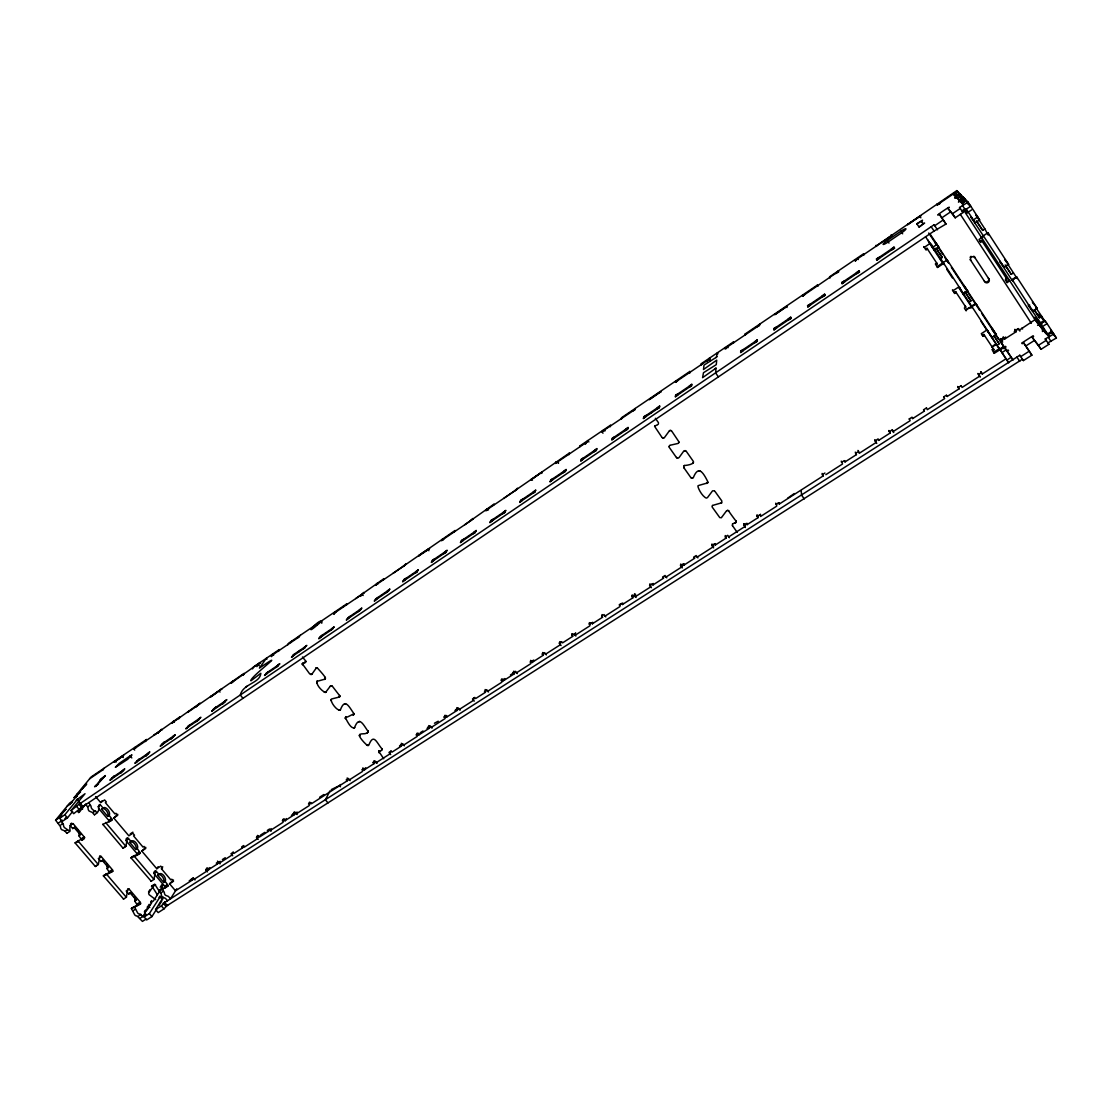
<?xml version="1.0" encoding="UTF-8"?>
<svg xmlns="http://www.w3.org/2000/svg" width="1112" height="1112" viewBox="0 0 1112 1112"><rect width="100%" height="100%" fill="white"/><g stroke="black" fill="none" stroke-linecap="round" stroke-linejoin="round"><path stroke-width="1.5" d="M757.953 517.705L757.063 515.12L757.953 517.705L747.056 524.683L747.056 523.293M744.498 524.475L744.484 526.796L728.541 536.999M745.346 527.533L743.636 523.738L745.36 526.129M743.344 350.488L740.689 352.615L740.717 350.975L743.344 349.515M735.963 520.875C738.034 523.988 726.789 508.921 728.749 510.7M735.143 523.085L735.991 522.306L732.697 523.835M737.2 532.384L732.433 525.573M727.776 510.311L727.067 510.603L728.11 510.533M759.566 324.231L759.51 325.469L756.966 326.9M713.598 547.855L711.875 545.478L714.404 543.851L715.266 545.047L726.025 538.152L725.219 535.539M721.507 517.553L726.511 510.853M759.51 324.273L759.468 325.204L725.01 348.529M81.899 840.06L78.799 835.668A4.74 2.766 55.5 0 0 78.91 832.221M720.854 517.831L721.215 517.553M721.007 503.347L721.632 502.832L712.764 505.376M719.825 517.678L712.139 506.989M715.266 545.047L715.35 543.615M712.861 544.755L712.709 547.146L696.988 557.223M714.251 490.851L712.57 490.809L707.329 497.801M721.618 502.999L721.827 500.956L714.794 491.143M711.875 545.478L711.972 544.046L713.682 546.423M817.667 286.159L817.57 285.464A1.585 1.529 -32.8 0 0 817.389 285.075L745.179 333.975L745.096 334.934A1.543 1.501 -20.7 0 0 745.401 335.24M706.315 498.106L705.105 497.467C700.407 494.089 696.751 485.193 698.253 485.596M706.773 483.498L707.399 482.983L698.85 485.402M707.857 482.08L707.621 482.872L707.579 481.26C702.2 470.418 697.947 466.178 693.304 477.687M717.963 353.755L717.323 352.851L716.42 357.23L704.007 365.097L703.507 369.504L716.712 360.135L716.281 364.653L703.479 372.715L702.575 377.677L715.989 368.169L715.683 373.048L718.38 376.898M682.281 567.912L680.558 565.549L683.046 563.951L683.908 565.132L694.527 558.335L694.652 556.876M700.504 471.377L698.6 470.71M733.308 342.913L733.392 342.107M733.531 342.982L733.6 342.343A1.529 1.487 -16.9 0 0 733.406 341.954L701.352 363.652L701.172 364.666A1.515 1.487 -7.2 0 0 701.477 364.986L701.63 364.138M683.908 565.132L684.075 563.659M691.08 477.687L693.082 477.771M684.533 465.455C682.407 465.719 692.428 465.191 693.471 462.439M681.642 564.771L681.364 567.217L665.838 577.17M691.358 478.049L692.067 478.077M693.54 461.744L693.082 463.176M680.558 565.549L680.725 564.076L682.448 566.439M727.971 347.722L727.582 346.791M693.262 461.258L686.173 451.166M685.298 450.582L684.227 450.819L686.146 451.319M690.83 477.59L683.755 467.554M683.658 451.236L678.959 457.699M651.368 587.692L649.644 585.357L652.105 583.786L652.966 584.954L663.447 578.24L663.655 576.753M123.752 847.594L125.976 846.121L127.407 837.878L131.244 841.409A4.74 2.669 56.7 0 1 135.873 842.687A4.74 2.669 56.7 0 1 137.276 848.525L140.334 853.112L133.954 855.851L154.04 879.453L155.388 870.835L159.155 874.31A4.726 2.641 57.9 0 1 163.686 875.478A4.726 2.641 57.9 0 1 165.132 881.357L168.218 885.513L165.521 887.723M688.995 387.351L691.525 385.947L691.775 384.182L689.148 386.281M302.464 664.795L302.492 663.669M678.042 458.227L676.499 457.449L677.361 458.047M316.976 681.378C315.891 685.59 324.44 693.499 326.108 692.22M316.711 682.462L317.156 681.142L316.725 681.865M678.07 443.438L670.147 445.245M325.079 679.154L325.246 677.264L325.274 678.918M330.973 700.032L331.015 699.74M339.827 696.056C338.979 699.184 339.799 693.346 339.716 696.279M652.966 584.954L653.203 583.452M99.482 856.379L101.039 856.309L112.799 870.237L112.785 871.252L106.335 873.962L126.379 897.342L127.783 888.78L128.936 888.933L140.473 902.471L140.585 903.75L138.027 905.39M368.322 745.568C367.836 746.736 360.288 738.882 359.343 735.81C359.398 732.071 366.057 735.518 368.114 731.877M650.84 584.509L650.437 587.039L635.119 596.838L635.577 594.294M649.644 585.357L649.894 583.856M709.998 358.884L709.484 358.147L709.289 359.176L675.637 381.972L675.874 380.916L676.499 381.833M710.137 360.705L709.484 358.147M382.097 749.446C382.445 747.014 381.694 752.393 379.067 751.128M669.16 446.19L669.827 445.384M669.077 447.024L669.09 446.524M678.014 394.788L675.373 396.901L675.679 395.094L678.195 393.717M676.471 457.602L669.354 447.51M707.19 361.789L706.773 361.094M671.189 430.539L669.48 430.678L664.267 437.822M669.48 430.678L670.494 430.358M99.955 856.031L98.356 864.385L95.34 866.484L75.088 842.882L78.521 841.548M662.293 437.6L663.6 438.114L662.029 437.489L654.593 426.355M636.078 597.491L634.354 595.17L634.632 593.641M632.77 597.895L632.2 595.198L632.77 597.895L622.442 604.511L621.58 603.357L619.148 604.914M88.724 802.642L91.087 806.228A2.752 1.571 55.3 0 0 92.087 809.036C104.139 820.197 94.311 795.9 103.027 808.16A4.768 2.697 55.6 0 1 107.767 809.564A4.768 2.697 55.6 0 1 109.129 815.36L112.215 819.349L110.283 821.337M383.696 758.731L378.831 751.406M622.442 604.511L622.748 602.968M658.499 422.741L655.371 418.307M657.442 424.756L654.634 426.16M620.44 603.997L619.912 606.582L604.803 616.27M689.843 372.715L690.01 371.853A1.501 1.473 -2.8 0 0 689.815 371.477L621.58 417.695L621.205 418.821A1.487 1.432 15 0 0 621.511 419.127M98.301 864.497L78.021 840.922L84.79 837.67L73.003 823.533C65.344 826.397 75.505 835.446 64.496 827.634A2.738 1.612 55.2 0 1 63.523 824.84L61.174 821.268M689.815 371.477L689.607 372.506A1.515 1.473 -2.4 0 1 689.801 372.881M654.676 426.007L654.815 425.701M266.95 659.11L266.31 658.332L259.43 668.048C292.136 645.863 248.991 677.694 250.909 680.85L260.792 673.302C260.333 683.185 242.861 683.658 240.317 695.042L242.986 698.336M656.844 409.147L659.333 407.784L659.708 405.936L657.081 408.034M651.437 412.816L651.674 411.704M678.098 380.304L675.54 382.32L675.86 380.929M589.443 622.609L589.054 624.193L591.445 622.664L592.307 623.818L602.509 617.285L602.009 614.561M646.03 416.486L643.389 418.585L643.848 416.694L646.28 415.36M151.149 881.149L130.98 857.797L133.384 856.184M736.227 521.681L735.991 522.473M592.307 623.818L592.696 622.233M590.43 623.234L589.791 625.875L574.876 635.425L575.585 632.756M123.529 899.01L103.402 875.881L105.779 874.282M660.25 392.383L661.223 391.452L649.213 399.681L660.389 391.841M572.638 636.411L572.207 633.673L572.638 636.411L562.575 642.861L561.713 641.721L559.35 643.236L561.073 645.516M122.987 848.136L102.804 824.326M625.152 430.636L627.571 429.315L628.085 427.397L625.472 429.482M560.823 642.208L560.059 644.918L545.339 654.342M559.35 643.236L559.809 641.624M614.477 437.878L611.85 439.977L612.434 438.017L614.811 436.71M94.548 814.721L97.536 812.663M543.156 655.302L543.657 653.647L542.795 652.522L542.308 654.162L543.156 655.302L533.232 661.668L532.37 660.542L530.035 662.029M635.188 408.479L634.73 409.953L632.422 411.218M67.054 833.152L69.875 831.415M533.232 661.668L533.746 660.014M531.592 660.945L530.716 663.711L516.19 673.01M593.891 451.847L596.24 450.555L596.894 448.553L594.281 450.638M514.064 673.942L514.634 672.26L513.772 671.148L513.202 672.816L514.064 673.942L504.264 680.224L503.402 679.112L501.095 680.586L501.693 678.89L503.402 681.114M583.355 458.992L580.742 461.077L581.451 459.034L583.772 457.769M504.264 680.224L504.848 678.528M502.749 679.446L501.762 682.268L487.417 691.442M610.127 426.174L610.391 425.409M610.516 425.979L610.655 425.59A1.473 1.432 17.4 0 0 610.46 425.229L580.158 445.759L579.686 446.941M717.018 356.577L715.947 357.591M604.58 430.219L602.12 432.026L602.982 433.207M604.65 430.024L604.942 430.997M602.329 431.387L634.841 409.577M602.12 432.026L602.676 430.497M474.24 701.102L472.53 698.892L474.796 697.433L475.658 698.544L485.346 692.345L485.972 690.621L485.11 689.523M563.047 472.753L565.341 471.516L566.119 469.431L563.52 471.502M474.268 697.697L473.17 700.574L459.006 709.637M585.301 444.3L587.803 440.574L588.873 441.95M552.65 479.8L550.051 481.885L550.885 479.772L553.15 478.535M443.91 717.157L446.565 715.53L447.427 716.628L456.99 710.498L457.671 708.761L456.823 707.663M444.327 716.976L445.05 715.211L446.76 717.393M446.134 715.725L444.939 718.658L430.969 727.609M569.441 453.515A1.46 1.404 22.6 0 0 569.247 453.14L568.746 454.349A1.46 1.404 22.6 0 1 568.941 454.711M302.367 663.878L305.48 662.196M532.62 493.394L534.858 492.185L535.748 490.031L533.162 492.102M434.431 723.231L438.253 721.215M428.982 728.443L429.746 726.664L428.885 725.58L428.134 727.345L428.982 728.443L419.544 734.49L418.696 733.406L416.166 734.935M556.681 462.953L556.042 462.092C554.012 466.011 557.918 460.132 558.488 462.592M339.785 696.348L339.368 697.071M522.376 500.344L519.777 502.415L520.722 500.233L522.932 499.038M555.986 462.119L555.458 463.343L587.358 441.742M418.376 733.517L417.07 736.505L403.267 745.346M416.472 734.823L417.264 733.03L418.974 735.199M390.687 754.589L388.978 752.449L391.16 751.045L392.022 752.115L401.349 746.152L402.155 744.345L401.307 743.261M540.905 473.198L541.961 472.183L530.591 479.967L531.605 479.063L532.453 480.217M502.61 513.758L504.792 512.576L505.793 510.352L503.222 512.41M165.146 887.96L164.729 886.278L153.637 873.198M390.951 751.1L389.561 754.131L375.925 762.86M305.55 662.168L305.87 661.39L305.077 662.585M531.258 479.717L541.238 472.544L541.822 473.434M492.491 520.611L489.905 522.668L490.976 520.416L493.13 519.262M381.75 750.225L382.208 749.21M159.489 891.588L154.693 884.137L148.605 893.117L149.064 894.646L155.708 899.65M378.956 752.81L378.97 751.142M379.623 750.864L378.858 751.364M374.049 763.638L374.925 761.803L374.063 760.733L373.187 762.568L374.049 763.638L364.847 769.532L363.985 768.462L361.831 769.851M964.368 202.064L962.311 203.496L964.368 202.064L962.992 200.633L960.893 202.009L962.853 204.525M378.664 751.921L379.164 750.906M960.851 202.078L963.034 200.646M364.847 769.532L365.737 767.683M517.483 488.196L514.634 490.976M363.874 768.448L362.387 771.533L348.918 780.151M679.084 442.34L678.389 443.285M381.972 748.849C376.746 743.024 373.702 732.461 368.795 745.207M472.989 533.843L475.116 532.704L476.242 530.41L473.67 532.467M957.112 194.572C956.278 195.754 954.096 196.81 953.874 194.475C955.291 191.778 959.308 195.059 954.999 195.962M366.585 745.082L368.128 745.415M310.637 802.669L311.485 803.712L347.083 780.902L348.014 779.039L347.166 777.983M86.597 783.974C70.82 799.973 91.976 779.582 85.124 785.016M707.788 482.413L707.385 483.15M368.044 731.821L367.863 730.723L367.697 732.599M367.447 732.78L368.128 731.293M712.097 506.155L712.486 505.418M462.995 540.613L460.424 542.656L461.605 540.335L463.704 539.223M95.368 866.443L97.634 864.802M359.315 735.505L359.774 734.504L359.732 736.144M493.464 505.321L494.131 504.014L464.691 524.794M329.972 790.882L325.399 799.764L327.984 802.947M367.752 730.945C363.012 724.134 359.051 715.447 354.506 727.776M358.537 722.063L359.746 721.382M109.866 873.17L106.905 868.486A4.712 2.738 56.8 0 0 106.585 864.177M345.484 718.686C344.247 713.848 349.752 729.597 354.353 727.707M353.936 728.012L354.714 727.582M658.54 423.672L657.79 424.617M443.757 553.665L445.829 552.553L447.066 550.204L444.508 552.247M309.539 802.113L308.524 804.018L310.721 802.53L309.039 805.7L295.917 814.109L297.057 811.982M353.574 714.891C356.994 711.138 345.067 719.339 346.054 716.726M353.046 715.183L354.005 713.57M433.902 560.337L431.331 562.394L432.624 560.003L434.681 558.905M469.75 521.375L472.711 518.526L473.225 519.207M294.166 814.804L295.208 812.886L294.36 811.843L293.318 813.762L294.166 814.804L285.297 820.489L284.45 819.447L282.365 820.781L283.435 818.863L285.131 820.92M345.206 718.13L345.888 716.628M285.297 820.489L286.354 818.557M109.171 822.074L108.781 820.406L98.481 808.271M353.616 713.223C348.862 706.384 344.873 697.627 340.341 710.054C337.131 711.332 329.833 701.575 331.445 699.031L339.243 697.043M284.63 819.252L282.865 822.463L269.896 830.775L271.106 828.621M344.359 704.285L345.582 703.618M146.951 908.782C139.097 920.263 153.845 902.04 147.688 907.628M338.826 710.137L340.341 710.054M454.335 531.814L455.086 530.466L393.022 573.333M732.447 523.933L732.433 525.754M414.915 573.222L416.93 572.152L418.279 569.733L415.721 571.763M258.22 839.407L256.524 837.35L258.582 836.029L259.43 837.058L268.187 831.456L269.285 829.51M405.185 579.811L402.627 581.854L404.031 579.408L406.019 578.351M444.008 538.806L441.533 540.752L442.534 538.972L443.215 539.779M256.524 837.35L257.636 835.39M258.86 835.765L256.997 839.032L244.195 847.233M331.279 700.907L331.126 700.129M233.02 852.417L233.881 853.432L242.527 847.886L243.681 845.912M428.37 548.98L428.857 550.746M82.58 809.175A4.67 2.683 55.1 0 0 81.565 807.673L83.108 805.713M330.32 686.215L332.238 686.09L339.41 695.403M325.524 692.47L330.445 686.007L331.96 685.909M386.434 592.529L389.867 589.012L387.31 591.042M324.899 692.428L325.955 692.164M324.078 691.9L325.024 692.22M419.238 555.166L418.821 555.861C442.34 540.668 420.1 553.526 418.863 555.833M207.471 871.905L205.776 869.876L207.777 868.597L208.625 869.612L217.174 864.121L218.369 862.134L217.521 861.119M220.12 861.286L218.8 863.51L231.449 855.392L233.395 852.098L230.99 853.71L232.7 855.753M376.843 599.034L374.285 601.078L377.746 597.533M317.031 681.35L324.968 679.14M324.551 679.46L325.552 678.139M208.625 869.612L209.834 867.596M205.776 869.876L206.985 867.874L208.681 869.89M208.236 868.222L206.22 871.558L193.71 879.578M406.047 563.687L403.058 566.536M316.823 682.768L316.809 681.948M358.342 611.586L361.817 608.042L359.273 610.057M173.486 880.078L169.552 883.79L175.515 890.809L192.126 880.176L193.377 878.146L189.235 880.815M317.323 667.812C316.545 667.283 324.287 675.206 325.121 677.472M348.862 618.008L346.318 620.037L349.821 616.465M155.611 909.588L161.393 905.891L165.132 901.832L164.701 902.527L167.273 905.543L167.703 904.848L163.964 908.907L158.182 912.604L155.611 909.588L163.269 897.245M315.766 668.451L316.378 667.867L311.985 674.08M302.45 663.975L309.748 673.969L311.916 674.094M176.794 888.78L170.497 898.816L168.412 896.425L165.382 895.229A2.71 1.515 58.3 0 1 164.354 892.394L162.018 888.849L168.12 886.056M311.207 674.539L312.125 673.886L310.901 674.553M383.001 580.116L383.904 578.671L355.729 598.59M378.136 583.411L375.675 585.343L376.912 583.411L377.538 584.231M162.602 899.775L160.086 896.814L149.356 913.577L144.087 916.955L145.88 914.147L143.476 916.107L146.659 919.958L151.927 916.594L157.265 908.184M159.044 905.376L161.713 901.179M330.598 630.407L334.128 626.82L331.598 628.836M147.118 907.197L150.037 905.335L151.579 902.944L150.732 901.957L151.607 900.595M163.408 884.596L161.921 886.889L161.101 885.916L160.253 887.237M162.032 887.584L153.414 900.956L150.843 902.61M304.785 662.696L305.842 661.056M145.338 910.297L144.435 911.687L145.297 912.688L142.809 916.524L139.904 913.939A2.697 1.557 58.4 0 1 137.679 912.994L134.357 906.655L140.585 903.75M148.299 905.71L149.189 904.334L150.037 905.335M360.608 596.38L363.582 592.446L364.083 593.099M302.325 664.17L303.312 662.863L302.478 663.614M321.243 636.745L318.713 638.761L322.271 635.174M148.535 891.907L150.064 889.572M169.552 883.79L173.514 881.246L171.804 879.244L170.817 879.87L161.448 868.806L162.755 866.818M346.749 604.594L346.875 603.76L288.772 643.111L287.674 644.668L288.328 644.418M145.783 847.372L141.794 851.055L156.778 868.722L158.099 866.721M303.215 648.977L306.787 645.377L304.271 647.379M345.901 605.234L346.875 603.76M298.586 652.105L299.656 650.506M342.774 607.36L343.761 605.873M293.971 655.232L291.455 657.248L295.055 653.62M334.073 614.338L334.99 611.808L334.003 613.296L362.623 593.919M336.088 611.878L333.656 613.81M321.438 621.399C296.64 643.5 323.94 613.073 321.743 623.234M276.165 667.311L279.807 663.683L277.291 665.685M316.572 625.097L317.101 624.332M312.25 628.03L312.764 627.265M267.061 673.497L264.531 675.498L268.187 671.856M300.379 635.258L297.224 638.191M290.705 642.611L291.803 641.068M279.487 649.867L278.375 651.423M271.564 656.65L272.649 654.037L273.608 655.274M273.552 654.217L271.147 656.122M223.109 703.298L222.706 703.868L226.834 699.615L224.332 701.602M167.509 900.734L165.438 898.343L162.394 897.134A2.71 1.529 58.3 0 1 161.365 894.312L159.044 890.768L161.435 889.183M214.227 709.331L211.725 711.305L215.881 707.051L215.464 707.621M256.844 666.616L259.958 662.627L260.5 663.238M260 662.613L231.588 682.643M279.293 649.533L253.425 667.047L252.549 668.91M197.074 720.951L196.643 721.535L200.841 717.254L198.353 719.228M244.306 673.691L243.125 675.29M65.858 809.244L60.882 814.596L65.858 809.244L64.496 810.134M146.033 919.096L142.433 921.389L136.957 915.829A2.697 1.571 58.4 0 1 134.733 914.884L131.411 908.546L133.787 906.975M188.303 726.9L185.801 728.888L190.027 724.593L189.596 725.163M232.783 681.03L231.226 683.157L233.617 681.267M141.794 851.055L145.741 848.47L144.018 846.441L143.031 847.094L133.551 835.904L134.538 835.251L132.814 833.222L128.867 835.821L113.73 817.973L117.789 814.332M171.359 738.396L170.914 738.98L175.182 734.671L172.694 736.63M219.773 690.246L219.147 691.066L220.037 692.067M340.592 784.53L339.702 785.419M162.699 744.275L160.211 746.235L164.493 741.912L164.048 742.51M210.905 696.64C238.941 676.152 204.469 702.228 211.433 695.89M199.924 703.298L196.268 706.815L196.685 706.273M199.882 703.326L172.235 722.828M145.964 755.618L145.505 756.216L149.828 751.865L147.354 753.825M244.112 673.358L187.608 712.417L188.97 711.291M137.401 761.414L134.927 763.388L139.264 759.023L138.805 759.621M179.435 718.018L179.894 716.865L178.782 718.852M95.562 796.567L100.678 802.586L102.137 800.723M173.569 721.132L171.818 723.37L174.195 721.507M245.891 687.16L246.933 686.201M120.888 772.631L120.402 773.229L124.78 768.865L122.32 770.811M112.423 778.358L109.949 780.318L114.355 775.94L113.869 776.537M158.238 733.35L158.279 732.28M157.821 732.85L161.532 729.291L162.046 729.903M179.894 716.865L153.942 735.213L155.346 734.059M78.132 811.496L79.494 811.885L85.888 803.906M79.855 802.6L77.256 799.542L76.283 800.209L85.026 793.718L71.043 810.565L73.698 813.678L83.456 805.908L78.104 811.968A4.67 2.683 55.1 0 0 78.73 812.622M145.491 741.259L146.436 739.522L145.269 741.537M95.549 786.114L101.998 778.122M102.971 777.469L105.376 775.564L96.035 786.059M77.256 799.542L64.816 814.776L59.575 818.335L61.66 815.777L59.186 817.737L62.216 821.421L67.471 817.876L72.627 811.51M71.043 810.565L80.815 802.808L80.3 803.434L82.955 806.547L934.066 231.06L931.189 226.723L934.094 224.763L934.775 225.68L943.282 219.926L945.978 224.054L934.066 231.06M134.691 750.086L133.843 749.085L135.664 746.819L136.331 747.542M64.899 818.793L65.942 817.528M62.341 820.183L58.241 823.255M116.19 761.956L115.356 760.956L114.605 761.859L123.627 755.437L114.216 762.026L123.154 755.673M69.681 804.601L79.647 792.439M66.942 833.388L64.802 830.942L61.563 829.608A2.724 1.612 55.2 0 1 60.59 826.814L55.6 820.169L69.5 803.267L72.377 801.307L70.445 803.086M76.561 796.414L74.143 797.61L91.087 777.01L146.436 739.522M102.457 770.338L104.347 768.031M683.936 465.664L683.741 467.721M102.624 824.465L112.131 820.1M83.317 787.977L81.815 789.075M1045.864 331.724L1047.351 334.364L1048.213 334.156M794.274 493.547L787.671 498.176M775.606 313.82L774.661 314.724L787.352 306.05L775.551 314.196M908.448 223.859L907.545 224.749L921 215.589L908.421 223.985M953.776 194.683L955.861 193.252M130.104 755.91L119.151 763.43L115.342 767.322L127.671 759.315L131.953 754.909L130.104 755.91L131.8 757.925M887.251 240.484L900.901 231.199A5.532 0.876 -34.3 0 1 905.932 228.822A5.532 0.876 -34.3 0 1 901.804 232.686L888.071 242.027A5.504 0.862 -34.4 0 1 883.109 244.348A5.504 0.862 -34.4 0 1 887.251 240.484L888.974 243.083M76.797 794.385L80.606 791.8L78.66 793.634M104.903 776.162L100.08 779.971L101.039 779.317M916.955 223.985L922.529 220.19L921.431 221.58M956.459 197.491L954.666 198.061L960.323 194.211L962.936 198.228L959.934 195.17M74.143 797.61L77.27 795.928M964.368 200.021L961.352 195.267L957.335 198.534M958.391 197.811L961.602 195.642M96.522 784.905L94.576 786.782L98.468 784.127M922.904 223.623L924.628 223.109L918.985 226.931M973.473 210.335L968.079 202.092L963.159 197.088L958.85 200.021L961.268 198.951M70.681 803.364L71.654 802.711L66.789 806.561M942.726 219.259L939.404 214.282C931.467 218.661 954.861 202.787 947.98 208.458L955.222 217.813L963.061 212.517L959.559 207.499L968.079 202.092M959.503 200.688L958.447 202.078L964.215 198.158L967.76 203.607M111.895 777.886L124.308 769.462M136.804 760.983L149.369 752.463M162.018 743.886L174.737 735.254M187.539 726.567L200.424 717.824M213.393 709.025L226.431 700.185M266.06 673.302L279.432 664.225M292.901 655.093L306.439 645.905M320.075 636.648L333.795 627.349M347.611 617.98L361.511 608.542M375.495 599.062L389.575 589.513M403.753 579.894L418.015 570.22M432.373 560.476L446.815 550.676M461.369 540.807L476.019 530.869M490.753 520.861L505.599 510.797M520.541 500.664L535.581 490.462M550.718 480.189L565.966 469.848M581.312 459.437L596.755 448.956M612.323 438.406L627.974 427.772M643.751 417.07L659.638 406.297M675.623 395.455L691.72 384.53M740.703 351.309L757.272 340.063M773.938 328.763L790.729 317.365M807.646 305.897L824.687 294.332M841.84 282.698L859.117 270.98M876.52 259.165L894.062 247.267M569.247 453.14L504.028 498.162A1.446 1.362 27.2 0 0 504.32 498.468M829.927 277.249L830.038 277.944A1.598 1.529 -34.2 0 1 829.747 277.611L829.608 276.791L863.551 253.8L863.774 254.565A1.612 1.543 -36.7 0 1 863.968 254.968M876.214 245.919L956.848 190.611L961.811 198.047M89.613 778.775L102.902 769.782M133.843 749.085L160.17 731.001M271.495 655.621L299.309 636.787M375.967 584.87L405.185 565.091M441.742 540.335L471.961 519.874M486.041 510.338L516.871 489.461M706.759 361.178L709.275 359.482M727.54 347.111L725.01 348.82L725.177 347.528L725.997 348.779M835.724 273.566L838.434 272.037L838.17 270.994M858.214 259.569L857.755 258.804L855.114 260.75L854.906 259.972M110.435 779.707L122.876 771.269M135.4 762.79L147.993 754.242M160.656 745.652L173.402 737.006M186.232 728.304L199.145 719.547M212.142 710.735L225.208 701.88M264.92 674.942L278.32 665.852M291.817 656.705L305.383 647.504M319.047 638.232L332.808 628.905M346.638 619.523L360.566 610.071M374.591 600.563L388.7 591M402.905 581.367L417.208 571.665M431.595 561.907L446.079 552.08M460.66 542.197L475.338 532.245M490.114 522.223L504.987 512.132M519.971 501.971L535.039 491.754M550.218 481.454L565.494 471.099M580.881 460.66L596.38 450.151M611.975 439.587L627.668 428.926M643.487 418.209L659.402 407.409M675.443 396.539L691.581 385.586M740.689 352.282L757.286 341.023M774.008 329.694L790.854 318.268M807.812 306.773L824.895 295.18M842.09 283.518L859.423 271.759M876.881 259.93L894.451 248.004M60.965 814.415L62.425 813.428M941.711 217.896L950.26 212.1M55.6 820.169L59.186 817.737M80.3 803.434L931.189 226.723M947.98 208.458L952.511 213.671L960.351 208.361L959.559 207.499M963.061 212.517L962.269 211.641L970.776 206.248L966.87 202.245M81.565 807.673L82.997 806.7M331.348 789.576L339.494 785.586L340.453 786.768M78.771 812.372L79.494 811.885M60.84 824.923L63.036 823.436M85.749 804.643L87.612 806.839L89.85 805.338M973.667 210.613L979.644 219.884L975.238 222.845L968.274 212.142L971.568 209.904M100.678 802.586L104.611 799.931L106.363 801.988L105.376 802.655L114.953 813.956L115.94 813.289L117.677 815.346L113.73 817.973M925.531 236.717L929.993 243.486L924.28 247.337L923.808 246.6L926.06 250.019L927.491 249.06L926.991 248.323L925.573 249.283M70.529 823.881L71.627 823.144M971.666 306.592L975.988 303.743L996.366 334.698L992.043 337.492L931.078 243.931M70.098 825.493L72.641 823.77M97.814 806.812L100.4 805.074M935.025 242.875L935.248 241.818L929.966 233.84M65.08 831.22L67.276 829.747M93.352 812.205L95.576 810.704M933.705 246.628L936.943 244.445L934.844 241.401L938.82 247.295L934.511 250.228L933.941 249.477M974.446 219.203L977.754 216.979M70.959 826.508L72.711 828.551L74.17 827.564A4.74 2.766 55.5 0 1 74.907 827.036M109.129 815.36L107.655 816.347L101.553 809.161L103.027 808.16M78.799 835.668L80.259 834.695A4.74 2.766 55.5 0 0 80.662 833.764M940.154 258.887L942.295 257.442L936.082 248.004M976.948 221.802L982.702 230.392L984.884 228.933L988.095 234.98M935.303 264.003L936.721 263.058L937.235 263.836L935.817 264.781L937.583 267.464L943.282 263.655L942.754 262.877L943.879 264.517L942.976 263.169M1001.912 340.828L1002.788 339.924L1001.62 340.328M75.088 842.882L78.201 840.769M81.774 838.462L84.331 836.766M108.781 820.406L111.367 818.682M962.644 292.984L963.437 294.221L967.787 291.288L947.146 259.944L937.068 266.671L937.583 267.464M983.175 235.939L987.956 232.672L1008.57 264.392L1004.15 267.283L970.957 217.062L975.224 222.831M81.774 840.366L84.331 838.67M947.632 262.001L947.132 259.916M983.091 236.759L979.046 239.455L980.742 242.055L982.132 241.123L981.59 240.387L980.2 241.304L980.742 242.055M130.257 833.889L132.884 832.165M958.683 287.007L952.984 290.774L952.428 289.926L954.735 293.429L956.153 292.484L955.597 291.636L954.179 292.581L954.735 293.429M126.198 838.712L126.949 838.226M959.851 288.759L959.851 287.591M99.371 857.699L101.206 856.49M126.059 840.06L128.644 838.351M963.756 286.507L963.617 285.103L967.787 291.288M98.287 858.422L100.872 861.439L102.332 860.479A4.712 2.738 56.8 0 1 102.721 860.09M137.276 848.525L135.803 849.498L129.756 842.382L131.244 841.409M964.452 293.29L967.69 291.149M1005.165 266.435L1008.57 264.392M122.904 848.303L125.878 846.343L105.598 822.491M106.905 868.486L108.364 867.527A4.712 2.738 56.8 0 0 108.629 866.999M968.774 302.297L970.915 300.893L964.785 291.58M1005.846 266.268L1011.294 274.372L1013.477 272.926L1017.216 278.584L1016.743 276.985L1013.435 279.154M955.597 291.636L965.786 307.079L964.354 308.01L966.106 310.651C967.162 306.912 974.473 308.622 971.652 306.551L974.89 304.424M109.476 871.502L112.034 869.82M125.684 840.311L136.901 853.516L139.5 851.82M971.401 306.286L975.154 303.826M1013.407 281.086L1011.739 279.835L1015.562 277.319M103.402 875.881L106.335 873.962M130.98 857.797L133.954 855.851M110.964 872.447L112.785 871.252M137.679 854.947L140.265 853.251M1005.915 278.473L1006.86 279.084L1005.373 279.849M1006.541 281.725L1009.223 279.974M1006.694 281.934L1007.138 282.559L1009.835 280.808M156.778 868.722L160.726 866.151L162.435 868.166L161.448 868.806M154.179 871.669L154.929 871.182M988.221 331.793L988.262 330.681M983.828 334.42L982.41 335.337L983.05 336.297L984.467 335.379L983.828 334.42L993.975 349.766L992.557 350.683L994.281 353.296L1003.358 347.653M127.282 890.295L129.103 889.1M153.998 872.962L156.597 871.28M992.126 329.597L1005.012 347.986L1003.941 348.681M1032.617 311.04L1037.135 308.344L1016.771 277.013L1012.365 279.904L1032.728 311.179C1032.103 307.871 1025.139 304.368 1029.795 305.188M126.184 891.004L128.742 893.992L130.201 893.047A4.684 2.71 58 0 1 130.507 892.7M165.132 881.357L163.659 882.302L157.682 875.269L159.155 874.31M123.432 899.247L126.476 897.106M151.051 881.385L154.123 879.217M151.454 886.194L153.97 884.568M153.081 886.278L155.583 884.652M131.577 908.393L137.666 905.627L134.705 900.97L136.178 900.025A4.684 2.71 58 0 0 136.387 899.58M990.987 335.977L997.047 345.179L999.188 343.789L993.989 335.907M1034.883 310.971L1039.539 317.782L1041.722 316.378L1045.377 321.924L1045.183 320.756L1041.888 322.883M991.89 349.696L993.308 348.779L993.975 349.766M161.393 885.124L162.811 884.207M1042.722 329.68L1034.535 317.281L1038.441 320.909M137.262 903.945L139.82 902.305M164.729 886.278L167.328 884.61M997.047 345.179L999.632 349.099L1003.385 346.694M1040.498 322.814L1044.307 320.367M131.411 908.546L134.357 906.655M159.044 890.768L162.018 888.849M1010.447 356.048L1004.47 347L1000.147 349.78L1000.731 350.753L999.799 349.349M1043.904 329.958L1039.512 325.051L1037.579 325.343M1028.697 305.883L1041.624 324.454M133.218 910.658L135.428 909.241M160.851 892.908L163.089 891.463M1001.981 352.573L1005.234 350.488M1043.765 325.733L1047.059 323.62L1056.4 337.992L1047.824 342.955L1048.922 344.289L1041.096 349.279L1032.172 337.325L1033.604 336.408L1033.09 335.768L1021.706 343.08L1022.192 343.719L1023.624 342.816L1031.88 355.173L1023.401 360.58L1022.401 359.19L167.273 905.543M1006.721 350.933L1008.139 350.03L1008.598 350.683M1042.903 329.958L1043.973 329.277M160.086 896.814L159.113 897.44L159.975 896.091L162.491 899.038M243.723 845.551L241.679 846.871L242.527 847.886M293.318 813.762L295.403 812.427L297.112 814.512M373.187 762.568L375.356 761.178L377.065 763.318M428.134 727.345L430.358 725.927L432.068 728.11M513.202 672.816L515.523 671.342L517.233 673.58M542.308 654.162L544.644 652.661L546.367 654.926M571.776 635.272L574.153 633.757L575.877 636.036M631.908 596.727L634.354 595.17M743.636 525.114L746.194 523.474L747.056 524.683M757.091 516.496L759.663 514.842M824.923 473.017L822.282 474.699L823.144 475.936L779.276 504.042L778.414 502.832L775.815 504.487L775.745 503.152M876.784 443.382L875.074 440.866L877.771 439.143L878.633 440.394L890.156 433.013L888.933 430.566L890.156 433.013M889.294 431.748L892.019 430.01L893.742 432.526M909.088 419.071L911.826 417.306L912.688 418.571L924.378 411.092L923.905 409.953M926.268 408.048L923.516 409.814L924.378 411.092M943.588 396.956L946.368 395.177L947.229 396.456L959.086 388.852L957.654 386.489M961.018 385.781L958.224 387.574L959.086 388.852M222.4 859.548L225.263 857.713M260.542 835.112L264.906 832.304M291.413 815.318L295.208 812.886M319.603 797.262L323.856 794.524M399.5 746.041L402.155 744.345M420.322 732.697L423.019 730.973M427.05 728.388L429.746 726.664M454.947 710.512L457.671 708.761M510.436 674.942L514.634 672.26M841.284 461.119L841.52 462.37L844.189 460.66L845.051 461.911L856.421 454.627L855.281 452.139M980.297 377.107L977.962 373.465L978.574 374.522L981.396 372.715L980.77 371.658L982.257 374.007L1006.012 358.801L999.632 349.099M1025.681 346.054L1034.216 340.578M825.855 474.671L842.465 464.038L842.062 461.939M138.805 915.829L141.016 914.411M1007.986 359.343L1011.225 357.258L1013.06 360.052L1004.609 347.889L1005.999 346.986L1005.554 346.346M1047.059 323.62L1045.224 320.798L1040.832 323.62L1047.573 333.989L1050.868 331.876M1019.926 331.112L1018.272 328.568L1015.506 330.347L1014.978 329.541M1000.008 340.689L1005.707 337.047M1014.255 331.571L1018.536 328.846L1019.37 330.125L1036.301 318.838M993.058 345.804L995.838 344.025M991.904 347.222L996.199 344.47M1003.177 336.866L1004.595 339.104L1016.326 331.612L1015.701 330.653M1047.031 333.683L1047.893 335.018L1052.272 332.21L1050.854 330.25M1019.76 361.386L1016.91 357.091L1019.801 355.242L1020.788 356.604L1029.267 351.183M1048.922 344.289L1045.224 338.965L1053.801 333.989L1051.702 331.543M139.876 918.401L143.476 916.107M164.701 902.527L1016.91 357.091M1032.172 337.325L1038.483 345.29L1046.322 340.286L1045.224 338.965M159.155 890.642L163.659 888.627M1036.884 319.644L1035.828 320.673L1038.135 322.563M715.03 368.614L716.058 368.183M315.975 668.242L316.684 667.784M103.527 875.756L108.295 873.81M131.105 857.672L137.304 855.184M151.83 885.986L157.404 894.826M976.405 220.774L982.702 230.392M1007.347 263.502L1013.477 272.926M999.674 261.209L1004.122 267.241M961.352 195.267L957.362 191.208L937.263 204.816C935.901 204.177 940.168 205.039 940.099 202.884M970.123 206.04L969.233 204.664M956.084 197.102L959.892 201.105M671.495 430.747L679.126 442.145M981.034 237.092L981.854 237.996M1038.816 314.571L1039.581 315.46L1039.025 314.599M1041.416 317.573L1042.264 318.56M1051.09 331.807L1056.4 337.992M149.147 906.697L149.786 907.448M64.816 814.776L67.471 817.876M149.356 913.577L151.927 916.594M74.17 827.564L80.259 834.695M102.332 860.479L108.364 867.527M130.201 893.047L136.178 900.025M77.284 798.972L79.022 801.001M78.841 804.143L81.482 807.242M163.158 903.111L165.716 906.113M76.797 806.659L79.452 809.772M161.393 905.891L163.964 908.907M94.464 814.887L92.324 812.427L89.113 811.037A2.752 1.571 55.3 0 1 88.112 808.243L87.612 806.839M1037.135 308.344L1032.45 302.019M194.975 879.898L193.28 877.896L191.278 879.161L192.126 880.176M1034.494 318.796L1035.328 320.075L963.214 209.445M1037.649 322.549L1038.483 323.828M1044.168 330.278L1045.016 331.598M1047.893 335.018L1049.408 336.811L1047.573 333.989M984.884 228.933L975.849 215.019M220.051 863.857L218.341 861.814L216.326 863.107L217.174 864.121M122.445 756.535L123.279 757.536M979.602 219.842L976.169 215.241M1042.778 331.571L1042.25 330.931L1043.695 330.014L1045.391 332.627M173.541 721.16L174.389 722.174M271.106 831.164L269.41 829.093L267.339 830.414L268.187 831.456M945.978 224.054L939.404 214.282M347.083 780.902L346.235 779.846L348.376 778.469L350.085 780.596M1041.722 316.378L1035.898 307.69M258.457 664.712L259.291 665.768M362.72 768.003L364.43 770.129M302.492 656.997L305.425 660.667M404.393 745.818L402.683 743.664L400.487 745.068L401.349 746.152M1037.899 321.257L1045.349 332.877M1008.501 264.308L1004.956 259.527M460.104 710.165L458.38 707.955L456.128 709.4L456.99 710.498M362.317 594.392L363.165 595.476M485.346 692.345L484.484 691.233L486.764 689.76L488.488 691.984M530.563 660.375L532.273 662.627M136.901 853.516L137.415 854.655M1031.88 355.173L1023.624 342.816M488.543 509.782L485.847 510.755L486.764 509.004L487.403 509.852M605.776 616.896L604.052 614.588L601.648 616.131L602.509 617.285M557.668 462.119L558.53 463.287M666.769 577.837L665.045 575.488L662.585 577.072L663.447 578.24M697.891 557.918L696.168 555.541L693.666 557.154L694.527 558.335M726.025 538.152L725.163 536.957L727.707 535.331L729.43 537.721M921.125 221.135L923.21 224.068M919.735 222.094L916.802 223.762L919.137 227.154L921.806 225.013M804.254 498.94L801.641 495.229L801.154 490.573M959.295 287.911L963.465 294.138M1042.486 318.866L1042.986 319.603M822.088 473.42L823.144 475.936M1000.508 341.996L1003.705 346.596L1002.871 345.318M948.175 261.654L935.553 242.513M996.366 334.698L992.015 328.248L992.668 329.249M987.706 331.001L992.043 337.492M856.421 454.627L855.559 453.376L858.242 451.653L857.95 450.429M929.493 242.763L929.993 243.486M1039.039 314.029L1039.609 314.849M942.295 257.442L939.362 253.036M786.976 307.496L786.337 306.995M964.312 209.515L967.468 213.045L964.855 209.014M970.915 300.893L967.926 296.404M803.253 296.014L802.614 295.083L802.711 296.223L805.296 294.166M999.188 343.789L996.143 339.216M986.358 329.027L987.011 329.972L981.312 333.669L983.05 336.297M999.966 349.641L999.299 348.64L993.614 352.295L994.281 353.296M1006.068 358.898L1008.737 362.818L1006.304 359.12M934.469 250.172L930.535 244.292M838.726 271.717L838.267 271.231M973.764 256.233A2.488 2.307 -35 0 1 974.404 256.872L974.807 257.456M855.642 261.014L854.836 259.708L854.989 260.514L891.504 235.8L891.198 235.077M988.568 278.514L988.985 279.14A2.488 2.307 -33 0 1 988.165 282.42A2.488 2.307 -33 0 1 984.829 281.85L970.262 259.61M966.286 201.8L963.159 197.088M1040.207 315.738L1040.818 316.656M965.202 306.189L965.786 307.079M971.568 306.523L965.522 309.748L966.106 310.651M1002.246 352.977L1004.386 356.201M900.901 231.199L902.624 233.798M920.847 217.813L919.999 216.506M1002.676 342.121L1000.439 338.632L1001.022 339.605L1003.566 337.52M936.943 244.445L938.848 247.309M964.299 286.159L976.767 305.091L975.975 303.715M928.742 233.006L936.304 244.487M938.194 247.35L942.906 254.523M944.797 257.386L948.578 263.127M951.413 267.422L979.741 310.443M981.618 313.306L998.618 339.118M927.533 239.65L930.911 244.751M1004.914 356.994L1006.235 359.023M929.493 243.18L942.879 263.474M946.701 269.271L952.442 277.972M959.128 288.119L971.554 306.954M981.104 321.451L999.549 349.279L998.701 348M926.991 248.323L937.235 263.836M934.094 224.763L937.486 229.809M1019.801 355.242L1023.401 360.58M1011.225 357.258L1010.627 356.354M994.225 336.31L995.129 337.687M938.333 251.479L936.36 248.476M966.912 294.847L965.591 292.845M932.356 246.975L931.369 245.446M952.511 213.671L955.222 217.813M1038.483 345.29L1041.096 349.279M1021.928 328.026L1022.567 328.985M974.404 256.872L988.985 279.14M936.888 204.121L937.541 205.108M1014.881 329.388L1016.326 331.612M966.37 209.223L968.274 212.142M1011.739 279.835L999.716 261.32M1044.696 330.917L1046.837 334.212M1043.362 329.333L1046.781 334.573M962.492 205.525L965.397 209.876M1048.157 337.103L1051.021 341.426M1039.512 325.051L1042.027 328.916M1037.176 321.993L1040.679 327.011M1038.135 323.634L1038.761 324.593M1034.994 319.394L1037.482 323.217M981.59 240.387L1006.86 279.084M1005.47 279.988L1007.138 282.559M960.323 214.324L1031.338 323.3M1004.72 259.443L1006.471 262.154M967.871 203.274L968.76 204.65M962.2 197.477L963.061 198.812M956.848 190.611L959.628 194.878M1005.165 264.934L1011.294 274.372M1034.355 309.803L1039.539 317.782M970.512 260.013L970.776 260.403A2.488 2.321 -34.9 0 1 971.582 257.094A2.488 2.321 -34.9 0 1 974.932 257.65M1033.062 303.062L1032.52 302.2M1004.15 338.368L1004.595 339.104M981.632 372.951L982.257 374.007M978.616 374.41L979.644 376.176L962.075 387.435L961.115 385.614M1004.442 346.958L1005.012 347.986M891.24 249.185L893.923 247.031L894.59 248.254L891.629 249.922M946.701 395.344L947.229 396.456M879.328 257.275L876.409 258.915L876.993 260.18L879.675 258.026M943.754 396.748L944.616 398.61L927.297 409.702L926.504 407.812M891.254 235.035L891.671 235.994L888.849 237.593M912.257 417.417L912.688 418.571M856.351 272.857L859.02 270.716L859.52 272.023L856.643 273.649M987.929 232.658L988.637 234.618M909.38 418.779L910.089 420.725L893.005 431.664L892.366 429.691M1012.337 279.876L1012.851 281.447M844.592 280.822L841.756 282.42L842.173 283.796L844.856 281.642M878.285 439.184L878.633 440.394M875.491 440.519L876.047 442.534L859.201 453.321L858.714 451.263M874.741 439.657L875.074 440.866M1040.79 323.592L1041.082 324.801M821.949 296.195L824.617 294.055L824.965 295.472L822.143 297.043M838.323 271.495L802.628 295.973L802.544 295.111M844.8 460.646L845.051 461.911M810.37 304.049L807.59 305.605L807.868 307.065L810.537 304.924M817.389 285.075L817.501 285.909A1.585 1.529 -32.6 0 1 817.681 286.312M788.047 319.2L790.702 317.059L790.882 318.574L788.144 320.103M776.621 326.942L773.924 328.443L774.035 330L776.704 327.859M779.192 502.707L779.276 504.042M776.579 503.917L776.704 506.155L760.538 516.51L760.483 514.23M754.603 341.87L757.258 339.758L757.3 341.342L754.631 342.83M621.886 418.001A1.473 1.432 15.1 0 1 621.58 417.695M610.057 426.369A1.473 1.418 17.4 0 1 610.252 426.744M580.45 446.051A1.46 1.404 21.3 0 1 580.158 445.759M970.137 257.4A2.488 2.307 -35 0 1 971.068 256.316M988.429 278.306A2.474 2.293 -33.1 0 1 987.609 281.586A2.474 2.293 -33.1 0 1 984.287 281.016M876.312 245.682A1.626 1.543 -37.8 0 1 876.006 245.363M876.576 246.433A1.64 1.557 -37.7 0 1 876.27 246.1M829.899 277.124A1.598 1.529 -34.3 0 1 829.608 276.791M745.471 334.295A1.529 1.487 -20.6 0 1 745.179 333.975M701.658 363.971A1.515 1.487 -7.5 0 1 701.352 363.652M101.553 809.161A4.768 2.697 55.6 0 1 106.293 810.551A4.768 2.697 55.6 0 1 107.655 816.347M129.756 842.382A4.74 2.669 56.8 0 1 134.399 843.66A4.74 2.669 56.8 0 1 135.803 849.498M157.682 875.269A4.726 2.641 57.9 0 1 162.199 876.437A4.726 2.641 57.9 0 1 163.659 882.302M128.742 893.992A4.684 2.71 58 0 1 130.757 893.325M131.397 893.562A4.684 2.71 58 0 1 132.064 893.951M134.344 896.606A4.684 2.71 58 0 1 134.705 900.97M100.872 861.439A4.712 2.738 56.8 0 1 104.292 861.48M72.711 828.551A4.74 2.766 55.5 0 1 76.214 828.676M76.895 829.218A4.74 2.766 55.5 0 1 78.549 831.401"/></g></svg>
